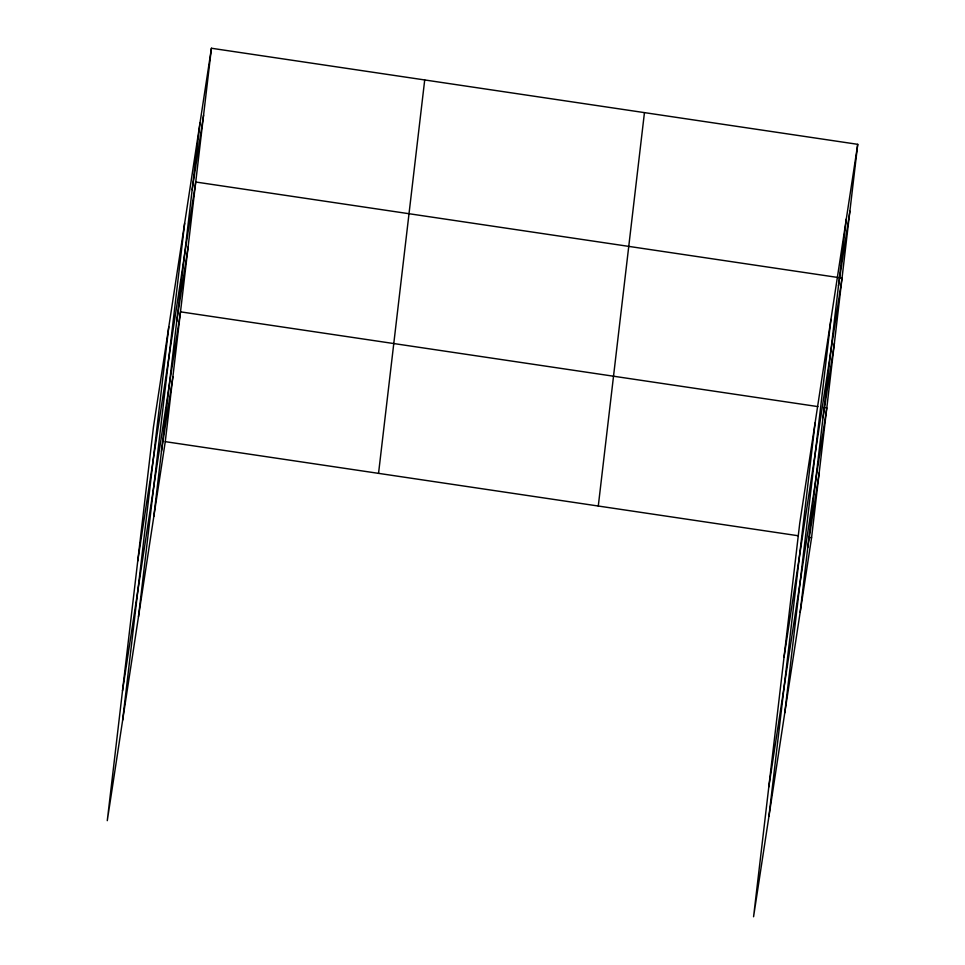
<?xml version="1.0" encoding="UTF-8"?>
<svg xmlns="http://www.w3.org/2000/svg" width="965" height="965" viewBox="0 0 965 965"><rect width="100%" height="100%" fill="white"/><g stroke="black" fill="none" stroke-linecap="round" stroke-linejoin="round"><path stroke-width="1.45" d="M122.639 720.216L168.803 326.809M138.477 616.731L184.641 223.313M153.845 516.275L200.008 122.869M211.431 48.25L153.435 427.254L107.272 820.672L165.268 441.656L211.431 48.25L857.728 144.328L811.565 537.746L753.569 916.75L799.732 523.344L857.728 144.328M378.545 473.369L424.709 79.962M598.288 506.034L644.451 112.628M768.948 816.306L815.111 422.887M784.786 712.809L830.949 319.403M800.154 612.365L846.317 218.959M192.156 189.755L203.579 115.124M137.73 561.015L195.726 182.011L842.035 278.089L784.038 657.105M176.691 321.538L188.115 246.919M122.507 690.844L180.503 311.84L817.922 406.603M161.457 451.367L172.88 376.748M838.464 285.833L849.888 211.214M823 417.628L834.423 343.009M768.803 786.921L826.8 407.918L823.845 407.483M807.765 547.457L819.189 472.826M165.268 441.656L798.236 535.756M808.61 537.3L811.565 537.746"/></g></svg>
